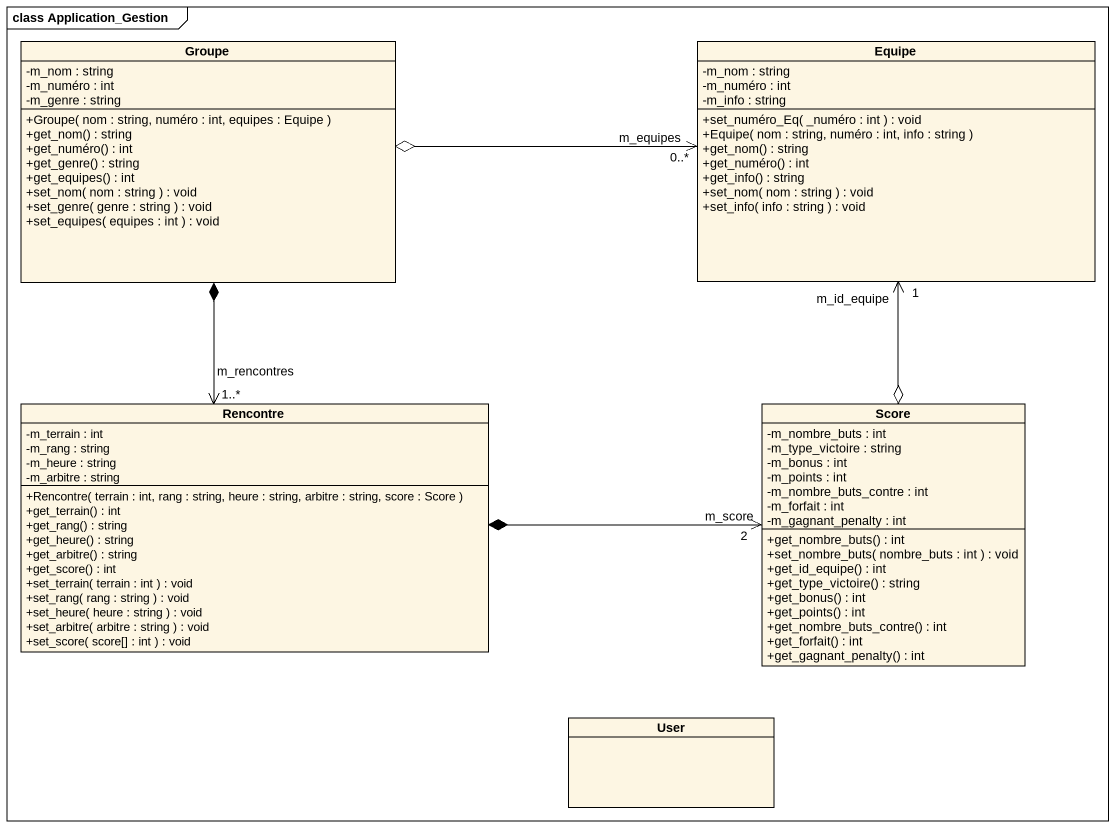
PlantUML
@startuml
mainframe class Application_Gestion
hide circle
hide empty members
skinparam classAttributeIconSize 0
class Groupe {
  -m_nom : string
  -m_numéro : int
  -m_genre : string
  +Groupe( nom : string, numéro : int, equipes : Equipe )
  +get_nom() : string
  +get_numéro() : int
  +get_genre() : string
  +get_equipes() : int
  +set_nom( nom : string ) : void
  +set_genre( genre : string ) : void
  +set_equipes( equipes : int ) : void
}
class Equipe {
  -m_nom : string
  -m_numéro : int
  -m_info : string
  +set_numéro_Eq( _numéro : int ) : void
  +Equipe( nom : string, numéro : int, info : string )
  +get_nom() : string
  +get_numéro() : int
  +get_info() : string
  +set_nom( nom : string ) : void
  +set_info( info : string ) : void
}
class Rencontre {
  -m_terrain : int
  -m_rang : string
  -m_heure : string
  -m_arbitre : string
  +Rencontre( terrain : int, rang : string, heure : string, arbitre : string, score : Score )
  +get_terrain() : int
  +get_rang() : string
  +get_heure() : string
  +get_arbitre() : string
  +get_score() : int
  +set_terrain( terrain : int ) : void
  +set_rang( rang : string ) : void
  +set_heure( heure : string ) : void
  +set_arbitre( arbitre : string ) : void
  +set_score( score[] : int ) : void
}
class Score {
  -m_nombre_buts : int
  -m_type_victoire : string
  -m_bonus : int
  -m_points : int
  -m_nombre_buts_contre : int
  -m_forfait : int
  -m_gagnant_penalty : int
  +get_nombre_buts() : int
  +set_nombre_buts( nombre_buts : int ) : void
  +get_id_equipe() : int
  +get_type_victoire() : string
  +get_bonus() : int
  +get_points() : int
  +get_nombre_buts_contre() : int
  +get_forfait() : int
  +get_gagnant_penalty() : int
}
class User
Groupe o-right-> "0..*" Equipe : m_equipes
Groupe *--> "1..*" Rencontre : m_rencontres
Rencontre *-right-> "2" Score : m_score
Score o-up-> "1" Equipe : m_id_equipe
@enduml
